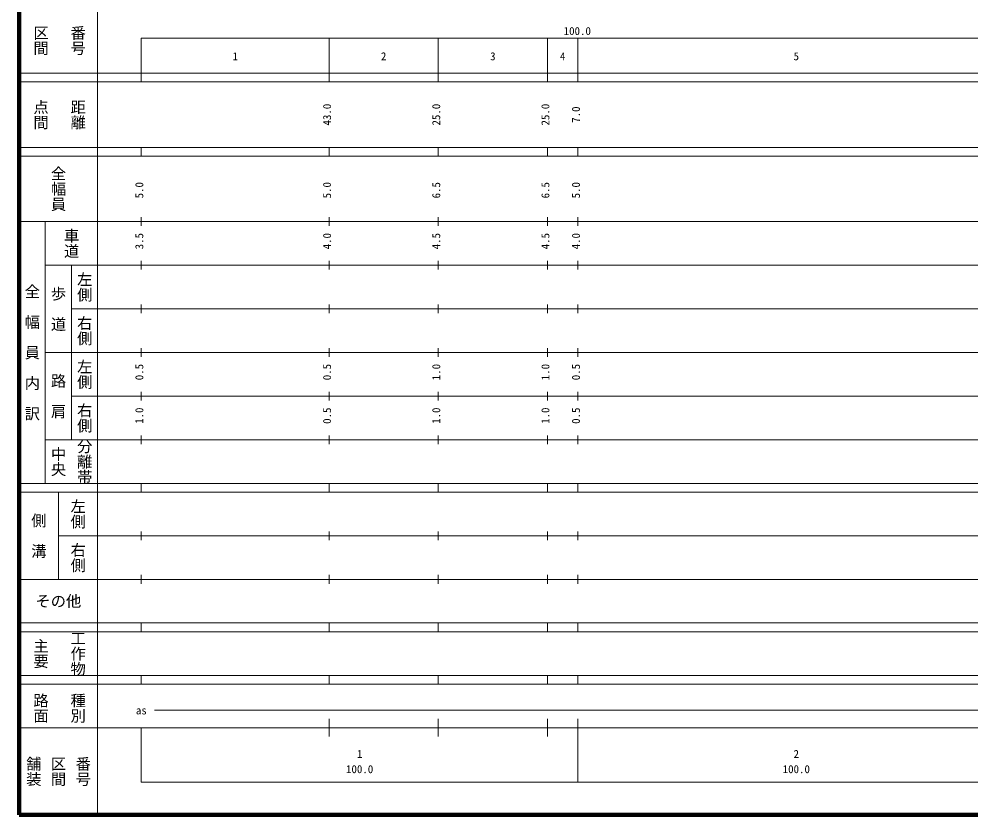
# Model space of a CAD drawing. Units: millimetres on the paper, enlarged 1000 times. Extents: x 40000 to 680000, y 20000 to 380000.
# Drawn here: x 40000 to 257998, y 20000 to 202409 of the extents above; entities that cross this region are included whole.
import ezdxf
from ezdxf.enums import TextEntityAlignment as Align

# ---------------------------------------------------------------- set-up
doc = ezdxf.new("R2010")
doc.units = ezdxf.units.MM
doc.header["$LTSCALE"] = 1000
doc.layers.add('M-TTL', color=2, linetype='Continuous', lineweight=140)
doc.layers.add('M-TTL-BAND', color=7, linetype='Continuous', lineweight=13)
doc.styles.add('@ＭＳ ゴシック', font='')
doc.styles.add('ＭＳ ゴシック', font='')
doc.styles.get('@ＭＳ ゴシック').set_extended_font_data('@MS Gothic')
doc.styles.get('ＭＳ ゴシック').set_extended_font_data('MS Gothic')

msp = doc.modelspace()

# ---------------------------------------------------------------- linework, layer by layer
at = {"layer": 'M-TTL'}
for p, q in [((40000, 380000), (40000, 20000)), ((40000, 20000), (680000, 20000))]:
    msp.add_line(p, q, dxfattribs=at)
at = {"layer": 'M-TTL-BAND'}
for p, q in [((58000, 370000), (58000, 20000)), ((68000, 198000), (579000, 198000)), ((68000, 198000), (68000, 188000)), ((111000, 188000), (111000, 198000)), ((136000, 188000), (136000, 198000)), ((161000, 188000), (161000, 198000)), ((168000, 188000), (168000, 198000)), ((40000, 190000), (579000, 190000)), ((40000, 188000), (579000, 188000)), ((40000, 173000), (579000, 173000)), ((68000, 171000), (68000, 173000)), ((111000, 171000), (111000, 173000)), ((136000, 171000), (136000, 173000)), ((161000, 171000), (161000, 173000)), ((168000, 171000), (168000, 173000)), ((40000, 171000), (579000, 171000)), ((68000, 155000), (68000, 157000)), ((111000, 155000), (111000, 157000)), ((136000, 155000), (136000, 157000)), ((161000, 155000), (161000, 157000)), ((168000, 155000), (168000, 157000)), ((40000, 156000), (579000, 156000)), ((46000, 96000), (46000, 156000)), ((68000, 145000), (68000, 147000)), ((111000, 145000), (111000, 147000)), ((136000, 145000), (136000, 147000)), ((161000, 145000), (161000, 147000)), ((168000, 145000), (168000, 147000)), ((46000, 146000), (579000, 146000)), ((52000, 146000), (52000, 106000)), ((52000, 136000), (579000, 136000)), ((68000, 135000), (68000, 137000)), ((111000, 135000), (111000, 137000)), ((136000, 135000), (136000, 137000)), ((161000, 135000), (161000, 137000)), ((168000, 135000), (168000, 137000)), ((68000, 125000), (68000, 127000)), ((111000, 125000), (111000, 127000)), ((136000, 125000), (136000, 127000)), ((161000, 125000), (161000, 127000)), ((168000, 125000), (168000, 127000)), ((46000, 126000), (579000, 126000)), ((52000, 116000), (579000, 116000)), ((68000, 115000), (68000, 117000)), ((111000, 115000), (111000, 117000)), ((136000, 115000), (136000, 117000)), ((161000, 115000), (161000, 117000)), ((168000, 115000), (168000, 117000)), ((68000, 105000), (68000, 107000)), ((111000, 105000), (111000, 107000)), ((136000, 105000), (136000, 107000)), ((161000, 105000), (161000, 107000)), ((168000, 105000), (168000, 107000)), ((46000, 106000), (579000, 106000)), ((40000, 96000), (579000, 96000)), ((68000, 94000), (68000, 96000)), ((111000, 94000), (111000, 96000)), ((136000, 94000), (136000, 96000)), ((161000, 94000), (161000, 96000)), ((168000, 94000), (168000, 96000)), ((40000, 94000), (579000, 94000)), ((49000, 94000), (49000, 74000)), ((49000, 84000), (579000, 84000)), ((68000, 83000), (68000, 85000)), ((111000, 83000), (111000, 85000)), ((136000, 83000), (136000, 85000)), ((161000, 83000), (161000, 85000)), ((168000, 83000), (168000, 85000)), ((68000, 73000), (68000, 75000)), ((111000, 73000), (111000, 75000)), ((136000, 73000), (136000, 75000)), ((161000, 73000), (161000, 75000)), ((168000, 73000), (168000, 75000)), ((40000, 74000), (579000, 74000)), ((40000, 64000), (579000, 64000)), ((68000, 62000), (68000, 64000)), ((111000, 62000), (111000, 64000)), ((136000, 62000), (136000, 64000)), ((161000, 62000), (161000, 64000)), ((168000, 62000), (168000, 64000)), ((40000, 62000), (579000, 62000)), ((40000, 52000), (579000, 52000)), ((68000, 50000), (68000, 52000)), ((111000, 50000), (111000, 52000)), ((136000, 50000), (136000, 52000)), ((161000, 50000), (161000, 52000)), ((168000, 50000), (168000, 52000)), ((40000, 50000), (579000, 50000)), ((71000, 44000), (565000, 44000)), ((111000, 38000), (111000, 42000)), ((136000, 38000), (136000, 42000)), ((161000, 38000), (161000, 42000)), ((168000, 27500), (168000, 42000)), ((40000, 40000), (579000, 40000)), ((68000, 40000), (68000, 27500)), ((68000, 27500), (579000, 27500))]:
    msp.add_line(p, q, dxfattribs=at)

# ---------------------------------------------------------------- texts
at = {"layer": 'M-TTL-BAND', "style": '@ＭＳ ゴシック'}
for s, p in [('区間', (45000, 197500)), ('番号', (53500, 197500)), ('点間', (45000, 180500)), ('距離', (53500, 180500)), ('全幅員', (49000, 163500)), ('車道', (52000, 151000)), ('左側', (55000, 141000)), ('全\u3000幅\u3000員\u3000内\u3000訳', (43000, 126000)), ('歩\u3000道', (49000, 136000)), ('右側', (55000, 131000)), ('左側', (55000, 121000)), ('路\u3000肩', (49000, 116000)), ('右側', (55000, 111000)), ('分離帯', (55000, 101000)), ('中央', (49000, 101000)), ('左側', (53500, 89000)), ('側\u3000溝', (44500, 84000)), ('右側', (53500, 79000)), ('工作物', (53500, 57000)), ('主要', (45000, 57000)), ('路面', (45000, 44500)), ('種別', (53500, 44500)), ('舗装', (43333, 30000)), ('区間', (49000, 30000)), ('番号', (54667, 30000))]:
    msp.add_text(s, height=2566, rotation=270, dxfattribs=at).set_placement(p, align=Align.MIDDLE_CENTER)
at = {"layer": 'M-TTL-BAND', "style": 'ＭＳ ゴシック'}
for s, p in [('100.0', (167844, 198195)), ('1', (89500, 192405)), ('2', (123500, 192405)), ('3', (148500, 192405)), ('4', (164500, 192405)), ('5', (218000, 192405)), ('as', (68000, 42500)), ('2', (218000, 32523)), ('1', (118000, 32523)), ('100.0', (118000, 29033)), ('100.0', (218000, 29033))]:
    msp.add_text(s, height=1833, dxfattribs=at).set_placement(p, align=Align.BOTTOM_CENTER)
for s, p in [('43.0', (112000, 180500)), ('25.0', (137000, 180500)), ('25.0', (162000, 180500)), ('7.0', (169000, 180500)), ('5.0', (69000, 163174)), ('5.0', (112000, 163174)), ('6.5', (137000, 163174)), ('6.5', (162000, 163174)), ('5.0', (169000, 163174)), ('3.5', (69000, 151500)), ('4.0', (112000, 151500)), ('4.5', (137000, 151500)), ('4.5', (162000, 151500)), ('4.0', (169000, 151500)), ('0.5', (69000, 121500)), ('0.5', (112000, 121500)), ('1.0', (137000, 121500)), ('1.0', (162000, 121500)), ('0.5', (169000, 121500)), ('1.0', (69000, 111500)), ('0.5', (112000, 111500)), ('1.0', (137000, 111500)), ('1.0', (162000, 111500)), ('0.5', (169000, 111500))]:
    msp.add_text(s, height=1833, rotation=90, dxfattribs=at).set_placement(p, align=Align.BOTTOM_CENTER)
msp.add_text('その他', height=2566, dxfattribs=at).set_placement((49000, 69000), align=Align.MIDDLE_CENTER)

doc.saveas('drawing.dxf')
